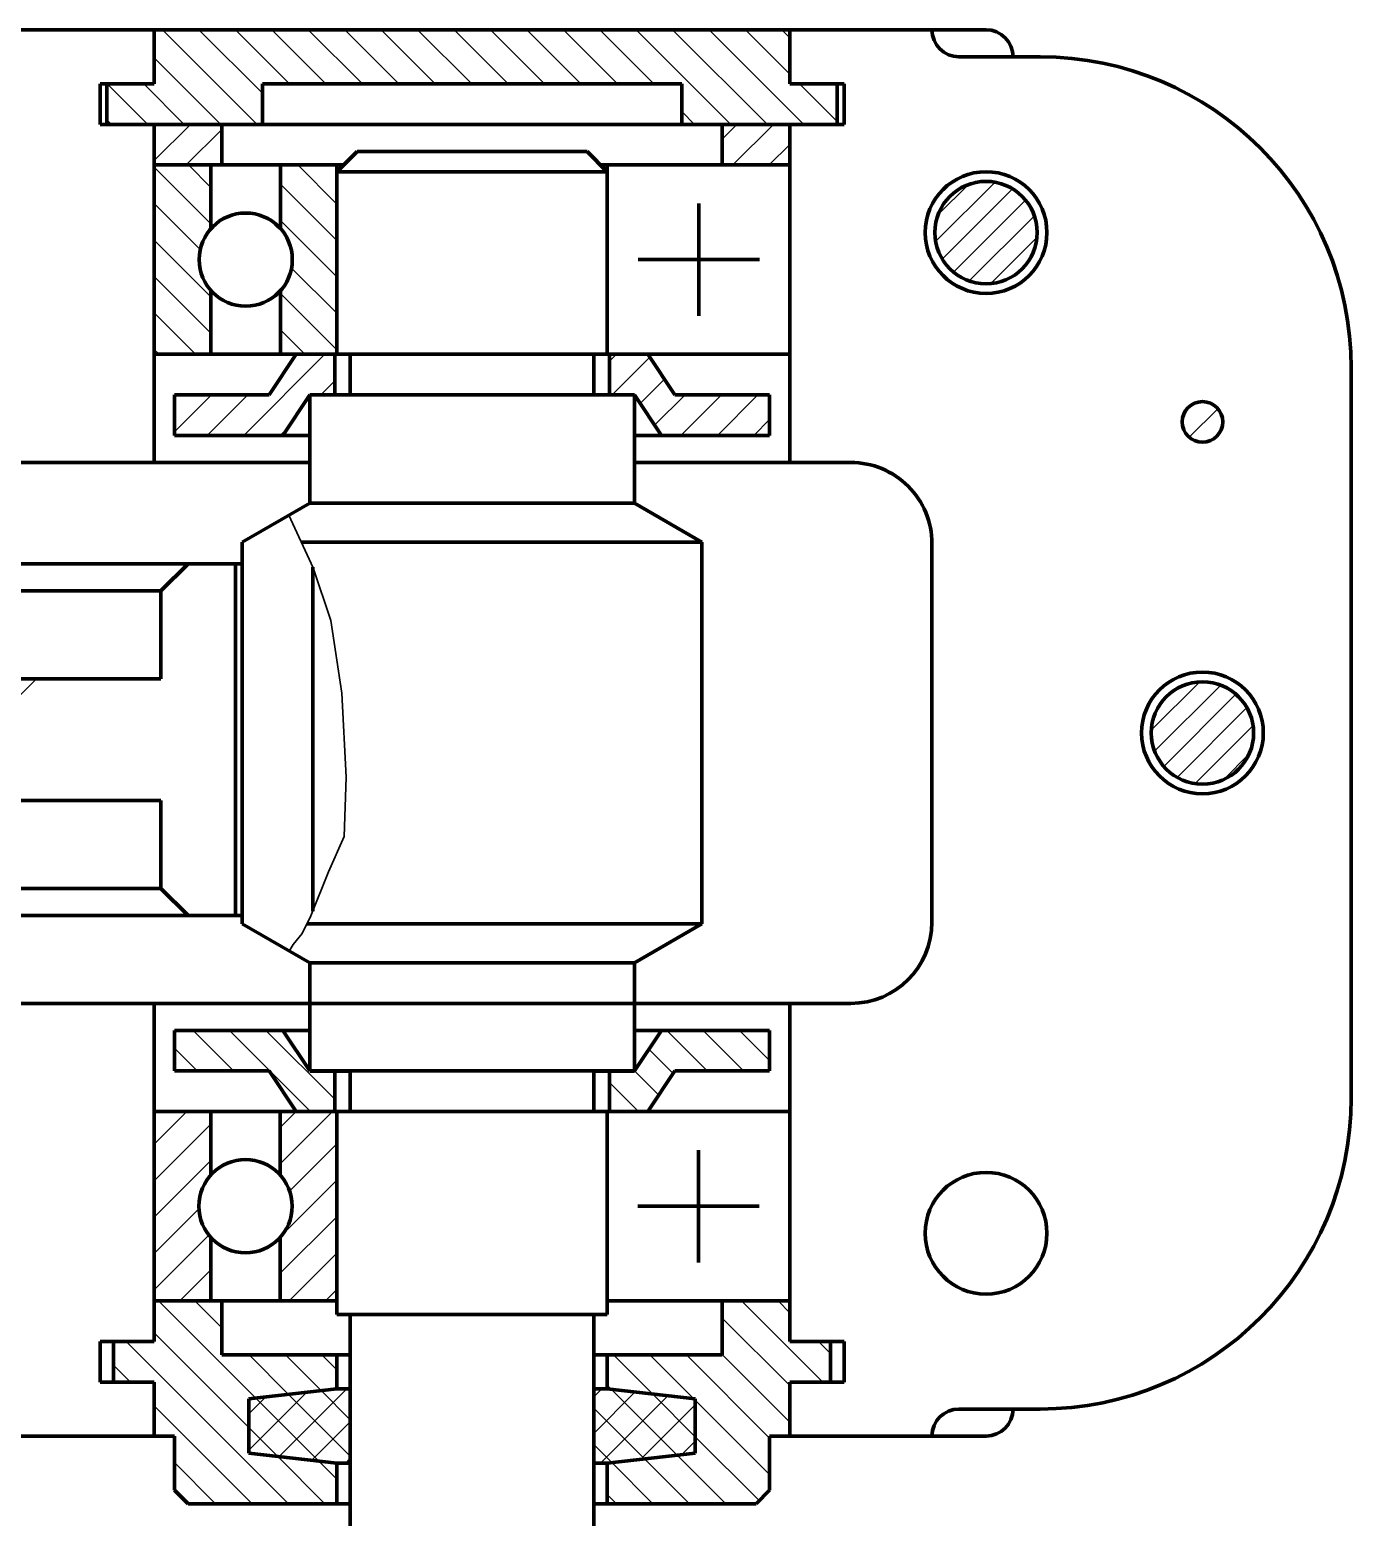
# Model space of a CAD drawing. Header units: millimetres. Extents: x 111 to 705, y -911 to -491.
# Drawn here: x 285 to 350.1, y -833.6 to -760.3 of the extents above; entities that cross this region are included whole.
import ezdxf

# ---------------------------------------------------------------- set-up
doc = ezdxf.new("R2010")
doc.units = ezdxf.units.MM
doc.header["$LTSCALE"] = 0.125
doc.linetypes.add('DASHEDX2', pattern=[38.09999942779541, 25.39999961853027, -12.69999980926514])
for name, color, linetype, lineweight in [('粗实线', 7, 'Continuous', 70), ('细实线', 4, 'Continuous', 30), ('虚线', 2, 'DASHEDX2', 30)]:
    doc.layers.add(name, color=color, linetype=linetype, lineweight=lineweight)
doc.layers.get('虚线').off()
pattern_1 = [(135, (0, 0), (-0.8980256121069153, -0.8980256121069151), [])]
pattern_2 = [(45, (0, 0), (-0.8980256121069151, 0.8980256121069153), [])]
pattern_3 = [(45, (0, 0), (-0.5986837414046101, 0.5986837414046102), [])]

# ---------------------------------------------------------------- blocks, each defined once
blk = doc.blocks.new('1')
at = {"layer": '细实线'}
h = blk.add_hatch(dxfattribs=at)
h.set_pattern_fill('ANSI31', color=256, scale=0.4, angle=90, style=0)
h.set_pattern_definition(pattern_1)
h.paths.add_polyline_path([(291.1234715103734, -762.9668720063369), (288.79013817704, -762.9668720063369), (288.79013817704, -764.9668720063369), (296.4568048437067, -764.9668720063369), (296.4568048437067, -762.9668720063369), (306.79013817704, -762.9668720063369), (306.79013817704, -760.3002053396701), (291.1234715103733, -760.3002053396701)], flags=0)
h.paths.add_polyline_path([(322.4568048437067, -760.3002053396701), (306.79013817704, -760.3002053396701), (306.79013817704, -762.9668720063369), (317.1234715103733, -762.9668720063369), (317.1234715103733, -764.9668720063369), (319.1234715103734, -764.9668720063369), (322.4568048437068, -764.9668720063369), (324.79013817704, -764.9668720063369), (324.79013817704, -762.9668720063369), (322.4568048437067, -762.9668720063369)], flags=0)
h = blk.add_hatch(dxfattribs=at)
h.set_pattern_fill('ANSI31', color=256, scale=0.4, style=0)
h.set_pattern_definition(pattern_2)
h.paths.add_polyline_path([(294.4568048437068, -764.9668720063369), (291.1234715103734, -764.9668720063369), (291.1234715103734, -766.9668720063369), (294.4568048437068, -766.9668720063369)], flags=0)
h.paths.add_polyline_path([(322.4568048437068, -764.9668720063369), (319.1234715103734, -764.9668720063369), (319.1234715103734, -766.9668720063369), (322.4568048437068, -766.9668720063369)], flags=0)
h = blk.add_hatch(dxfattribs=at)
h.set_pattern_fill('ANSI31', color=256, scale=0.4, angle=90, style=0)
h.set_pattern_definition(pattern_1)
edge = h.paths.add_edge_path(flags=0)
edge.add_line((293.9224952376483, -770.1012962710498), (293.9224952376483, -766.9668720063369))
edge.add_line((293.9224952376483, -766.9668720063369), (291.1234715103734, -766.9668720063369))
edge.add_line((291.1234715103734, -766.9668720063369), (291.1234715103734, -776.3002053396702))
edge.add_line((291.1234715103734, -776.3002053396702), (293.9224952376483, -776.3002053396702))
edge.add_line((293.9224952376483, -776.3002053396702), (293.9224952376483, -773.1657810749573))
edge.add_arc((295.6339383549694, -771.6335384530485), 2.297129729949901, 180.0000055330792, 221.8378548232318, ccw=False)
edge.add_arc((295.6339383549709, -771.6335388929591), 2.297129729951404, 138.1621451767823, 179.9999944669123, ccw=False)
edge = h.paths.add_edge_path(flags=0)
edge.add_line((300.1234715103734, -767.3002053396702), (300.1234715103734, -766.9668720063369))
edge.add_line((300.1234715103734, -766.9668720063369), (297.3453803214215, -766.9668720063369))
edge.add_line((297.3453803214215, -766.9668720063369), (297.3453803214215, -770.1012962710498))
edge.add_arc((295.6339372040997, -771.6335388929587), 2.29712972995048, -5.5330904729089525e-06, 41.83784375705221, ccw=False)
edge.add_arc((295.6339372040997, -771.6335384530481), 2.297129729950608, -41.83784375705329, 5.533085015940742e-06, ccw=False)
edge.add_line((297.3453803214215, -773.1657810749573), (297.3453803214215, -776.3002053396702))
edge.add_line((297.3453803214215, -776.3002053396702), (298.1234715103734, -776.3002053396702))
edge.add_line((298.1234715103734, -776.3002053396702), (300.1234715103734, -776.3002053396702))
edge.add_line((300.1234715103734, -776.3002053396702), (300.1234715103734, -767.3002053396702))
h = blk.add_hatch(dxfattribs=at)
h.set_pattern_fill('ANSI31', color=256, scale=0.2666666666666667, style=0)
h.set_pattern_definition(pattern_3)
edge = h.paths.add_edge_path(flags=0)
edge.add_line((334.6470642306451, -770.3002053396701), (332.1234715103734, -770.3002053396701))
edge.add_line((332.1234715103734, -770.3002053396701), (332.1234715103734, -772.8237980599419))
edge.add_arc((332.1234714953267, -770.3002053246233), 2.523592735318402, 270.0000003416219, 360.0000000000026)
edge = h.paths.add_edge_path(flags=0)
edge.add_arc((332.1234714953267, -770.3002053547169), 2.523592735318459, 0, 89.99999965837681)
edge.add_line((332.1234715103734, -767.7766126193985), (332.1234715103734, -770.3002053396701))
edge.add_line((332.1234715103734, -770.3002053396701), (334.6470642306451, -770.3002053396701))
edge = h.paths.add_edge_path(flags=0)
edge.add_line((329.5998787901018, -770.3002053396701), (332.1234715103734, -770.3002053396701))
edge.add_line((332.1234715103734, -770.3002053396701), (332.1234715103734, -767.7766126193985))
edge.add_arc((332.1234715254201, -770.3002053547168), 2.523592735318289, 90.0000003416219, 180.0000000000026)
edge = h.paths.add_edge_path(flags=0)
edge.add_line((332.1234715103734, -772.8237980599419), (332.1234715103734, -770.3002053396701))
edge.add_line((332.1234715103734, -770.3002053396701), (329.5998787901018, -770.3002053396701))
edge.add_arc((332.1234715254203, -770.3002053246233), 2.523592735318459, 180, 269.9999996583769)
h = blk.add_hatch(dxfattribs=at)
h.set_pattern_fill('ANSI31', color=256, scale=0.4, style=0)
h.set_pattern_definition(pattern_2)
h.paths.add_polyline_path([(298.7901381770401, -778.3002053396702), (300.0234715103734, -778.3002053396702), (300.0234715103734, -776.3002053396702), (298.1234715103734, -776.3002053396702), (296.7901381770401, -778.3002053396702), (292.1234715103734, -778.3002053396702), (292.1234715103734, -780.3002053396702), (297.4568048437068, -780.3002053396702)], flags=0)
h.paths.add_polyline_path([(321.4568048437068, -778.3002053396702), (316.79013817704, -778.3002053396702), (315.4568048437068, -776.3002053396702), (313.5568048437067, -776.3002053396702), (313.5568048437067, -778.3002053396702), (314.7901381770401, -778.3002053396702), (316.1234715103734, -780.3002053396702), (321.4568048437068, -780.3002053396702)], flags=0)
h = blk.add_hatch(dxfattribs=at)
h.set_pattern_fill('ANSI31', color=256, scale=5, style=0)
h.set_pattern_definition([(45, (0, 0), (-11.22532015133644, 11.22532015133644), [])])
edge = h.paths.add_edge_path(flags=0)
edge.add_arc((342.7901381710774, -779.6335386789661), 1.000000005962647, 0, 89.99999965836874)
edge.add_line((342.7901381770401, -778.6335386730035), (342.79013817704, -779.6335386730036))
edge.add_line((342.79013817704, -779.6335386730036), (343.7901381770401, -779.6335386730036))
edge = h.paths.add_edge_path(flags=0)
edge.add_line((342.7901381770401, -779.6335386730036), (342.7901381770401, -778.6335386730035))
edge.add_arc((342.7901381830027, -779.6335386789661), 1.000000005962534, 90.00000034162801, 179.9999999999935)
edge.add_line((341.7901381770401, -779.6335386730035), (342.7901381770401, -779.6335386730036))
edge = h.paths.add_edge_path(flags=0)
edge.add_arc((342.7901381830023, -779.6335386670412), 1.000000005962249, 179.9999999999935, 269.999999658385)
edge.add_line((342.7901381770401, -780.6335386730035), (342.7901381770401, -779.6335386730036))
edge.add_line((342.7901381770401, -779.6335386730036), (341.7901381770401, -779.6335386730036))
edge = h.paths.add_edge_path(flags=0)
edge.add_line((343.7901381770401, -779.6335386730035), (342.7901381770401, -779.6335386730035))
edge.add_line((342.7901381770401, -779.6335386730035), (342.7901381770401, -780.6335386730035))
edge.add_arc((342.7901381710777, -779.6335386670411), 1.00000000596242, 270.0000003416182, 360)
h = blk.add_hatch(dxfattribs=at)
h.set_pattern_fill('ANSI31', color=256, scale=6.666666666666666, style=0)
h.set_pattern_definition([(45, (0, 0), (-14.96709353511525, 14.96709353511526), [])])
h.paths.add_polyline_path([(276.1234715103735, -787.9668720063369), (274.7901381770401, -786.6335386730035), (272.1234715103735, -786.6335386730035), (270.7901381770401, -787.9668720063369), (270.7901381770401, -794.9668720063369), (295.1234715103734, -794.9668720063369), (295.1234715103735, -786.6335386730035), (292.7901381770401, -786.6335386730035), (291.4568048437068, -787.9668720063369), (291.4568048437068, -792.3002053396701), (276.1234715103735, -792.3002053396701)], flags=0)
h.paths.add_polyline_path([(276.1234715103735, -798.3002053396701), (291.4568048437068, -798.3002053396701), (291.4568048437068, -802.6335386730035), (292.7901381770401, -803.9668720063369), (295.1234715103734, -803.9668720063369), (295.1234715103734, -794.9668720063369), (270.7901381770401, -794.9668720063369), (270.7901381770401, -802.6335386730035), (272.1234715103735, -803.9668720063369), (272.4568048437068, -803.9668720063369), (274.7901381770401, -803.9668720063369), (276.1234715103735, -802.6335386730035)], flags=0)
h.paths.add_polyline_path([(249.4568048437068, -794.9668720063369), (225.1234715103735, -794.9668720063369), (225.1234715103735, -803.9668720063369), (227.4568048437067, -803.9668720063369), (228.7901381770401, -802.6335386730035), (228.7901381770401, -798.3002053396701), (244.1234715103735, -798.3002053396701), (244.1234715103735, -802.6335386730035), (245.4568048437068, -803.9668720063369), (248.1234715103735, -803.9668720063369), (249.4568048437068, -802.6335386730035)], flags=0)
h.paths.add_polyline_path([(249.4568048437068, -787.9668720063369), (248.1234715103735, -786.6335386730035), (245.4568048437068, -786.6335386730035), (244.1234715103735, -787.9668720063369), (244.1234715103735, -792.3002053396701), (228.7901381770401, -792.3002053396701), (228.7901381770401, -787.9668720063369), (227.4568048437067, -786.6335386730035), (225.1234715103735, -786.6335386730035), (225.1234715103735, -794.9668720063369), (249.4568048437068, -794.9668720063369)], flags=0)
h = blk.add_hatch(dxfattribs=at)
h.set_pattern_fill('ANSI31', color=256, scale=0.2666666666666667, style=0)
h.set_pattern_definition(pattern_3)
edge = h.paths.add_edge_path(flags=0)
edge.add_line((345.3137308973118, -794.9668720063369), (342.7901381770401, -794.9668720063369))
edge.add_line((342.7901381770401, -794.9668720063369), (342.7901381770401, -797.4904647266085))
edge.add_arc((342.7901381619934, -794.9668719912902), 2.523592735318289, 270.0000003416219, 360.0000000000026)
edge = h.paths.add_edge_path(flags=0)
edge.add_line((342.7901381770401, -792.4432792860651), (342.7901381770401, -794.9668720063369))
edge.add_line((342.7901381770401, -794.9668720063369), (345.3137308973118, -794.9668720063369))
edge.add_arc((342.7901381619933, -794.9668720213837), 2.523592735318459, 0, 89.99999965837681)
edge = h.paths.add_edge_path(flags=0)
edge.add_arc((342.7901381920869, -794.9668720213838), 2.523592735318516, 90.00000034162318, 180)
edge.add_line((340.2665454567684, -794.9668720063369), (342.7901381770401, -794.9668720063369))
edge.add_line((342.7901381770401, -794.9668720063369), (342.7901381770401, -792.4432792860651))
edge = h.paths.add_edge_path(flags=0)
edge.add_line((342.7901381770401, -794.9668720063369), (340.2665454567684, -794.9668720063369))
edge.add_arc((342.7901381920869, -794.9668719912901), 2.523592735318459, 180, 269.9999996583769)
edge.add_line((342.7901381770401, -797.4904647266085), (342.7901381770401, -794.9668720063369))
h = blk.add_hatch(dxfattribs=at)
h.set_pattern_fill('ANSI31', color=256, scale=0.4, style=0)
h.set_pattern_definition(pattern_2)
edge = h.paths.add_edge_path(flags=0)
edge.add_line((300.1234715103734, -813.6335386730035), (298.1234715103734, -813.6335386730035))
edge.add_line((298.1234715103734, -813.6335386730035), (297.33491405226, -813.6335386730035))
edge.add_line((297.33491405226, -813.6335386730035), (297.33491405226, -816.7679629377164))
edge.add_arc((295.6234709349375, -818.3002055596257), 2.297129729951259, -5.53308211692638e-06, 41.83784375704619, ccw=False)
edge.add_arc((295.6234709349383, -818.3002051197149), 2.297129729950552, -41.83784375705221, 5.53309058659579e-06, ccw=False)
edge.add_line((297.33491405226, -819.8324477416239), (297.33491405226, -822.9668720063369))
edge.add_line((297.33491405226, -822.9668720063369), (300.1234715103734, -822.9668720063369))
edge.add_line((300.1234715103734, -822.9668720063369), (300.1234715103734, -813.6335386730035))
edge = h.paths.add_edge_path(flags=0)
edge.add_arc((295.6234720858089, -818.3002051197146), 2.297129729950966, 180.0000055330877, 221.8378548232232, ccw=False)
edge.add_arc((295.6234720858091, -818.3002055596256), 2.297129729950949, 138.1621451767768, 179.9999944669123, ccw=False)
edge.add_line((293.9120289684868, -816.7679629377164), (293.9120289684868, -813.6335386730035))
edge.add_line((293.9120289684868, -813.6335386730035), (291.1234715103734, -813.6335386730035))
edge.add_line((291.1234715103734, -813.6335386730035), (291.1234715103734, -822.9668720063369))
edge.add_line((291.1234715103734, -822.9668720063369), (293.9120289684868, -822.9668720063369))
edge.add_line((293.9120289684868, -822.9668720063369), (293.9120289684868, -819.8324477416239))
h = blk.add_hatch(dxfattribs=at)
h.set_pattern_fill('ANSI31', color=256, scale=0.4, angle=90, style=0)
h.set_pattern_definition(pattern_1)
h.paths.add_polyline_path([(294.4568048437068, -825.6335386730035), (294.4568048437068, -822.9668720063369), (291.1234715103734, -822.9668720063369), (291.1234715103735, -824.9668720063369), (289.1234715103734, -824.9668720063369), (289.1234715103735, -826.9668720063369), (291.1234715103734, -826.9668720063369), (291.1234715103735, -829.6335386730035), (292.1234715103735, -829.6335386730035), (292.1234715103735, -832.3002053396701), (292.7901381770401, -832.9668720063369), (300.1234715103735, -832.9668720063369), (300.1234715103734, -830.9668720063369), (295.7901381770401, -830.4668720063369), (295.7901381770401, -827.8002053396701), (300.1234715103735, -827.3002053396701), (300.1234715103735, -825.6335386730035)], flags=0)
h.paths.add_polyline_path([(319.1234715103734, -825.6335386730035), (313.4568048437068, -825.6335386730035), (313.4568048437068, -827.3002053396701), (317.7901381770401, -827.8002053396701), (317.7901381770401, -830.4668720063369), (313.4568048437068, -830.9668720063369), (313.4568048437068, -832.9668720063369), (320.7901381770401, -832.9668720063369), (321.4568048437068, -832.3002053396701), (321.4568048437068, -829.6335386730035), (322.4568048437068, -829.6335386730035), (322.4568048437068, -826.9668720063369), (324.4568048437068, -826.9668720063369), (324.4568048437068, -824.9668720063369), (322.4568048437068, -824.9668720063369), (322.4568048437068, -822.9668720063369), (319.1234715103734, -822.9668720063369)], flags=0)
h = blk.add_hatch(dxfattribs=at)
h.set_pattern_fill('ANSI37', color=256, scale=0.4, style=0)
h.set_pattern_definition([(45, (0, 0), (-0.8980256121069151, 0.8980256121069153), []), (135, (0, 0), (-0.8980256121069153, -0.8980256121069151), [])])
h.paths.add_polyline_path([(300.7901381770401, -827.3002053396701), (300.1234715103735, -827.3002053396701), (295.7901381770401, -827.8002053396701), (295.7901381770401, -830.4668720063369), (300.1234715103734, -830.9668720063369), (300.7901381770401, -830.9668720063369)], flags=0)
h.paths.add_polyline_path([(317.7901381770401, -830.4668720063369), (317.7901381770401, -827.8002053396701), (313.4568048437067, -827.3002053396701), (312.79013817704, -827.3002053396701), (312.79013817704, -830.9668720063369), (313.4568048437068, -830.9668720063369)], flags=0)
at = {"layer": '粗实线'}
for p, q in [((280.7901381770401, -760.3002053396702), (306.79013817704, -760.3002053396702)), ((291.1234715103734, -762.9668720063369), (291.1234715103734, -760.3002053396702)), ((291.1234715103733, -760.3002053396701), (306.79013817704, -760.3002053396702)), ((291.1234715103733, -762.9668720063369), (291.1234715103733, -760.3002053396701)), ((322.4568048437068, -760.3002053396702), (306.7901381770401, -760.3002053396702)), ((322.4568048437067, -760.3002053396701), (306.79013817704, -760.3002053396702)), ((322.4568048437068, -762.9668720063369), (322.4568048437068, -760.3002053396702)), ((329.4568048437067, -760.3002053396702), (322.4568048437068, -760.3002053396702)), ((322.4568048437067, -762.9668720063369), (322.4568048437067, -760.3002053396701)), ((329.4568048437067, -760.3002053396702), (329.4568048437067, -760.3002053396702)), ((329.4568048437067, -760.3002053396702), (332.1234715103734, -760.3002053396702)), ((334.7901381770401, -761.6335386730035), (330.7901381770401, -761.6335386730035)), ((333.4568048437067, -761.6335386730035), (333.4568048437067, -761.6335386730035)), ((288.4568048437067, -762.9668720063369), (288.4568048437067, -764.9668720063369)), ((291.1234715103734, -762.9668720063369), (288.4568048437067, -762.9668720063369)), ((288.79013817704, -762.9668720063369), (291.1234715103733, -762.9668720063369)), ((288.79013817704, -764.9668720063369), (288.79013817704, -762.9668720063369)), ((306.79013817704, -762.9668720063369), (296.4568048437067, -762.9668720063369)), ((306.79013817704, -762.9668720063369), (296.4568048437067, -762.9668720063369)), ((296.4568048437067, -762.9668720063369), (296.4568048437067, -764.9668720063369)), ((306.7901381770401, -762.9668720063369), (317.1234715103733, -762.9668720063369)), ((306.79013817704, -762.9668720063369), (317.1234715103733, -762.9668720063369)), ((317.1234715103733, -762.9668720063369), (317.1234715103733, -764.9668720063369)), ((324.79013817704, -762.9668720063369), (322.4568048437067, -762.9668720063369)), ((322.4568048437068, -762.9668720063369), (325.1234715103734, -762.9668720063369)), ((324.79013817704, -764.9668720063369), (324.79013817704, -762.9668720063369)), ((325.1234715103734, -762.9668720063369), (325.1234715103734, -764.9668720063369)), ((288.4568048437067, -764.9668720063369), (306.79013817704, -764.9668720063369)), ((306.79013817704, -764.9668720063369), (288.79013817704, -764.9668720063369)), ((291.1234715103734, -781.6335386730035), (291.1234715103734, -764.9668720063369)), ((291.1234715103734, -764.9668720063369), (294.4568048437068, -764.9668720063369)), ((291.1234715103734, -764.9668720063369), (291.1234715103734, -766.9668720063369)), ((294.4568048437068, -764.9668720063369), (306.7901381770401, -764.9668720063369)), ((294.4568048437068, -764.9668720063369), (294.4568048437068, -766.9668720063369)), ((294.4568048437068, -766.9668720063369), (294.4568048437068, -764.9668720063369)), ((325.1234715103734, -764.9668720063369), (306.7901381770401, -764.9668720063369)), ((306.79013817704, -764.9668720063369), (324.79013817704, -764.9668720063369)), ((306.7901381770401, -764.9668720063369), (319.1234715103734, -764.9668720063369)), ((322.4568048437068, -764.9668720063369), (319.1234715103734, -764.9668720063369)), ((319.1234715103734, -764.9668720063369), (319.1234715103734, -766.9668720063369)), ((322.4568048437068, -781.6335386730035), (322.4568048437068, -764.9668720063369)), ((322.4568048437068, -764.9668720063369), (322.4568048437068, -766.9668720063369)), ((301.1234715103734, -766.3002053396702), (300.1234715103734, -767.3002053396702)), ((306.79013817704, -766.3002053396702), (301.1234715103734, -766.3002053396702)), ((306.79013817704, -766.3002053396702), (312.4568048437067, -766.3002053396702)), ((312.4568048437067, -766.3002053396702), (313.4568048437067, -767.3002053396702)), ((291.1234715103734, -766.9668720063369), (294.4568048437068, -766.9668720063369)), ((293.9224952376483, -770.1012962710498), (293.9224952376482, -766.9668720063369)), ((294.4568048437068, -766.9668720063369), (300.4568048437068, -766.9668720063369)), ((297.3453803214215, -770.1012962710498), (297.3453803214215, -766.9668720063369)), ((300.1234715103734, -767.3002053396702), (300.1234715103734, -766.9668720063369)), ((319.1234715103734, -766.9668720063369), (313.1234715103733, -766.9668720063369)), ((313.4568048437067, -767.3002053396702), (313.4568048437067, -766.9668720063369)), ((322.4568048437068, -766.9668720063369), (319.1234715103734, -766.9668720063369)), ((300.1234715103734, -767.3002053396702), (300.1234715103734, -776.3002053396702)), ((313.4568048437067, -767.3002053396702), (300.1234715103734, -767.3002053396702)), ((313.4568048437067, -767.3002053396702), (313.4568048437067, -776.3002053396702)), ((317.9672711128682, -768.8623414082522), (317.9672711128682, -771.6335386730036)), ((314.9793091192573, -771.6335386730036), (317.9672711128682, -771.6335386730036)), ((320.955233106479, -771.6335386730036), (317.9672711128682, -771.6335386730036)), ((317.9672711128682, -774.404735937755), (317.9672711128682, -771.6335386730036)), ((293.9224952376482, -776.3002053396702), (293.9224952376483, -773.1657810749573)), ((297.3453803214215, -776.3002053396702), (297.3453803214215, -773.1657810749573)), ((298.1234715103734, -776.3002053396702), (291.1234715103734, -776.3002053396702)), ((296.7901381770401, -778.3002053396702), (298.1234715103734, -776.3002053396702)), ((306.7901381770401, -776.3002053396702), (298.1234715103734, -776.3002053396702)), ((300.0234715103734, -776.3002053396702), (300.0234715103734, -778.3002053396702)), ((300.1234715103734, -776.3002053396702), (300.79013817704, -776.3002053396702)), ((300.79013817704, -776.3002053396702), (306.79013817704, -776.3002053396702)), ((300.79013817704, -776.3002053396702), (300.79013817704, -778.3002053396702)), ((312.79013817704, -776.3002053396702), (306.79013817704, -776.3002053396702)), ((306.7901381770401, -776.3002053396702), (315.4568048437068, -776.3002053396702)), ((312.79013817704, -776.3002053396702), (312.79013817704, -778.3002053396702)), ((313.4568048437067, -776.3002053396702), (312.79013817704, -776.3002053396702)), ((313.5568048437067, -776.3002053396702), (313.5568048437067, -778.3002053396702)), ((316.7901381770401, -778.3002053396702), (315.4568048437068, -776.3002053396702)), ((315.4568048437068, -776.3002053396702), (322.4568048437068, -776.3002053396702)), ((350.1234715103735, -776.9668720063369), (350.1234715103735, -812.9668720063369)), ((292.1234715103734, -778.3002053396702), (296.7901381770401, -778.3002053396702)), ((292.1234715103734, -780.3002053396702), (292.1234715103734, -778.3002053396702)), ((297.4568048437068, -780.3002053396702), (298.7901381770401, -778.3002053396702)), ((300.79013817704, -778.3002053396702), (298.79013817704, -778.3002053396702)), ((298.79013817704, -778.3002053396702), (298.79013817704, -783.6335386730036)), ((306.7901381770401, -778.3002053396702), (298.7901381770401, -778.3002053396702)), ((300.79013817704, -778.3002053396702), (306.79013817704, -778.3002053396702)), ((312.79013817704, -778.3002053396702), (306.79013817704, -778.3002053396702)), ((306.7901381770401, -778.3002053396702), (314.7901381770401, -778.3002053396702)), ((312.79013817704, -778.3002053396702), (314.79013817704, -778.3002053396702)), ((314.79013817704, -778.3002053396702), (314.79013817704, -783.6335386730036)), ((316.1234715103734, -780.3002053396702), (314.7901381770401, -778.3002053396702)), ((321.4568048437068, -778.3002053396702), (316.7901381770401, -778.3002053396702)), ((321.4568048437068, -780.3002053396702), (321.4568048437068, -778.3002053396702)), ((298.79013817704, -780.3002053396702), (292.1234715103734, -780.3002053396702)), ((314.79013817704, -780.3002053396702), (321.4568048437068, -780.3002053396702)), ((272.1234715103734, -781.6335386730035), (298.7901381770401, -781.6335386730035)), ((314.79013817704, -781.6335386730035), (325.4568048437068, -781.6335386730035)), ((298.79013817704, -783.6335386730036), (295.4568048437067, -785.5580395703023)), ((298.79013817704, -783.6335386730036), (306.79013817704, -783.6335386730036)), ((314.79013817704, -783.6335386730036), (306.79013817704, -783.6335386730036)), ((314.79013817704, -783.6335386730036), (318.1234715103734, -785.5580395703023)), ((295.4568048437067, -785.5580395703023), (295.4568048437067, -804.3757044423714)), ((306.7901381770401, -785.5580395703023), (298.3732128618778, -785.5580395703023)), ((306.79013817704, -785.5580395703023), (318.1234715103734, -785.5580395703023)), ((318.1234715103734, -785.5580395703023), (318.1234715103734, -804.3757044423714)), ((329.4568048437067, -785.6335386730035), (329.4568048437067, -804.3002053396701)), ((260.1234715103734, -786.6335386730035), (295.4568048437068, -786.6335386730034)), ((292.7901381770401, -786.6335386730035), (291.4568048437068, -787.9668720063369)), ((295.1234715103734, -803.9668720063369), (295.1234715103734, -786.6335386730035)), ((298.9425208719767, -786.7901440811664), (298.9425208719767, -803.7488403748596)), ((276.1234715103734, -787.9668720063369), (291.4568048437068, -787.9668720063369)), ((291.4568048437068, -792.3002053396702), (291.4568048437068, -787.9668720063369)), ((276.1234715103734, -792.3002053396702), (291.4568048437068, -792.3002053396702)), ((276.1234715103734, -798.3002053396702), (291.4568048437068, -798.3002053396702)), ((291.4568048437068, -798.3002053396702), (291.4568048437068, -802.6335386730035)), ((276.1234715103734, -802.6335386730035), (291.4568048437068, -802.6335386730035)), ((292.7901381770401, -803.9668720063369), (291.4568048437068, -802.6335386730035)), ((295.4568048437068, -803.9668720063369), (270.1234715103734, -803.9668720063369)), ((298.79013817704, -806.3002053396702), (295.4568048437067, -804.3757044423714)), ((306.79013817704, -804.3757044423714), (298.6518633894322, -804.3757044423714)), ((318.1234715103734, -804.3757044423714), (306.79013817704, -804.3757044423714)), ((314.79013817704, -806.3002053396702), (318.1234715103734, -804.3757044423714)), ((298.79013817704, -806.3002053396702), (298.79013817704, -811.6335386730036)), ((298.79013817704, -806.3002053396702), (306.79013817704, -806.3002053396702)), ((314.79013817704, -806.3002053396702), (306.79013817704, -806.3002053396702)), ((314.79013817704, -806.3002053396702), (314.79013817704, -811.6335386730036)), ((280.7901381770401, -808.3002053396701), (325.4568048437067, -808.3002053396701)), ((291.1234715103734, -808.3002053396701), (291.1234715103734, -824.9668720063369)), ((322.4568048437068, -808.3002053396701), (322.4568048437068, -824.9668720063369)), ((297.4568048437068, -809.6335386730036), (292.1234715103734, -809.6335386730035)), ((292.1234715103734, -809.6335386730035), (292.1234715103734, -811.6335386730035)), ((297.4568048437067, -809.6335386730035), (298.79013817704, -811.6335386730035)), ((297.4568048437068, -809.6335386730036), (298.79013817704, -809.6335386730036)), ((316.1234715103734, -809.6335386730035), (314.79013817704, -811.6335386730035)), ((316.1234715103734, -809.6335386730036), (314.79013817704, -809.6335386730036)), ((316.1234715103734, -809.6335386730036), (321.4568048437067, -809.6335386730035)), ((321.4568048437067, -809.6335386730035), (321.4568048437067, -811.6335386730035)), ((292.1234715103734, -811.6335386730035), (296.79013817704, -811.6335386730035)), ((296.79013817704, -811.6335386730035), (298.1234715103734, -813.6335386730035)), ((306.79013817704, -811.6335386730035), (298.79013817704, -811.6335386730035)), ((298.79013817704, -811.6335386730036), (300.7901381770401, -811.6335386730036)), ((300.0234715103734, -813.6335386730035), (300.0234715103734, -811.6335386730035)), ((300.7901381770401, -811.6335386730036), (306.79013817704, -811.6335386730035)), ((300.7901381770401, -811.6335386730036), (300.7901381770401, -813.6335386730036)), ((306.79013817704, -811.6335386730035), (314.79013817704, -811.6335386730035)), ((312.79013817704, -811.6335386730036), (306.79013817704, -811.6335386730035)), ((312.79013817704, -811.6335386730036), (312.79013817704, -813.6335386730036)), ((314.79013817704, -811.6335386730036), (312.79013817704, -811.6335386730036)), ((313.5568048437067, -813.6335386730035), (313.5568048437067, -811.6335386730035)), ((316.79013817704, -811.6335386730035), (315.4568048437067, -813.6335386730035)), ((321.4568048437067, -811.6335386730035), (316.79013817704, -811.6335386730035)), ((291.1234715103736, -813.6335386730035), (301.3001223461985, -813.6335386730035)), ((293.9120289684868, -816.7679629377164), (293.9120289684868, -813.6335386730035)), ((297.33491405226, -816.7679629377164), (297.33491405226, -813.6335386730035)), ((306.79013817704, -813.6335386730035), (298.1234715103734, -813.6335386730035)), ((300.1234715103734, -813.6335386730036), (300.1234715103734, -823.6335386730036)), ((300.7901381770401, -813.6335386730036), (300.1234715103734, -813.6335386730036)), ((300.7901381770401, -813.6335386730036), (306.79013817704, -813.6335386730036)), ((306.79013817704, -813.6335386730035), (315.4568048437067, -813.6335386730035)), ((312.79013817704, -813.6335386730036), (306.79013817704, -813.6335386730036)), ((312.79013817704, -813.6335386730036), (313.4568048437067, -813.6335386730036)), ((313.4568048437067, -813.6335386730036), (313.4568048437067, -823.6335386730036)), ((315.4568048437067, -813.6335386730035), (322.4568048437068, -813.6335386730035)), ((317.9568048437067, -815.5290080749187), (317.9568048437067, -818.3002053396702)), ((314.9688428500958, -818.3002053396702), (317.9568048437067, -818.3002053396702)), ((320.9447668373176, -818.3002053396702), (317.9568048437067, -818.3002053396702)), ((317.9568048437067, -821.0714026044217), (317.9568048437067, -818.3002053396702)), ((293.9120289684868, -822.9668720063369), (293.9120289684868, -819.832447741624)), ((297.33491405226, -822.9668720063369), (297.33491405226, -819.8324477416239)), ((291.1234715103734, -822.9668720063369), (300.1234715103734, -822.9668720063369)), ((291.1234715103734, -824.9668720063369), (291.1234715103734, -822.9668720063369)), ((294.4568048437068, -822.9668720063369), (294.4568048437068, -825.6335386730035)), ((322.4568048437068, -822.9668720063369), (313.4568048437067, -822.9668720063369)), ((319.1234715103734, -822.9668720063369), (319.1234715103734, -825.6335386730035)), ((322.4568048437068, -824.9668720063369), (322.4568048437068, -822.9668720063369)), ((300.1234715103734, -823.6335386730036), (300.7901381770401, -823.6335386730036)), ((300.7901381770401, -823.6335386730036), (300.7901381770401, -834.3002053396702)), ((300.7901381770401, -823.6335386730036), (306.79013817704, -823.6335386730036)), ((312.79013817704, -823.6335386730036), (306.79013817704, -823.6335386730036)), ((312.79013817704, -823.6335386730036), (312.79013817704, -834.3002053396702)), ((313.4568048437067, -823.6335386730036), (312.79013817704, -823.6335386730036)), ((288.4568048437067, -824.9668720063369), (291.1234715103734, -824.9668720063369)), ((288.4568048437067, -826.9668720063369), (288.4568048437067, -824.9668720063369)), ((289.1234715103734, -824.9668720063369), (291.1234715103734, -824.9668720063369)), ((289.1234715103734, -826.9668720063369), (289.1234715103734, -824.9668720063369)), ((325.1234715103734, -824.9668720063369), (322.4568048437067, -824.9668720063369)), ((324.4568048437068, -824.9668720063369), (322.4568048437068, -824.9668720063369)), ((324.4568048437068, -826.9668720063369), (324.4568048437068, -824.9668720063369)), ((325.1234715103734, -826.9668720063369), (325.1234715103734, -824.9668720063369)), ((294.4568048437068, -825.6335386730035), (300.1234715103734, -825.6335386730035)), ((300.1234715103734, -825.6335386730035), (300.7901381770401, -825.6335386730035)), ((300.1234715103734, -825.6335386730035), (300.1234715103734, -827.3002053396701)), ((312.79013817704, -825.6335386730035), (313.4568048437068, -825.6335386730035)), ((319.1234715103734, -825.6335386730035), (313.4568048437068, -825.6335386730035)), ((313.4568048437068, -825.6335386730035), (313.4568048437068, -827.3002053396701)), ((291.1234715103733, -826.9668720063369), (288.4568048437067, -826.9668720063369)), ((291.1234715103734, -826.9668720063369), (289.1234715103734, -826.9668720063369)), ((291.1234715103734, -826.9668720063369), (291.1234715103734, -829.6335386730035)), ((291.1234715103734, -829.6335386730035), (291.1234715103734, -826.9668720063369)), ((322.4568048437068, -826.9668720063369), (322.4568048437068, -829.6335386730035)), ((322.4568048437068, -826.9668720063369), (324.4568048437068, -826.9668720063369)), ((322.4568048437068, -829.6335386730035), (322.4568048437068, -826.9668720063369)), ((322.4568048437068, -826.9668720063369), (325.1234715103734, -826.9668720063369)), ((295.7901381770401, -827.8002053396701), (300.1234715103734, -827.3002053396701)), ((295.7901381770401, -830.4668720063369), (295.7901381770401, -827.8002053396701)), ((300.1234715103734, -827.3002053396701), (300.7901381770401, -827.3002053396701)), ((313.4568048437068, -827.3002053396701), (312.79013817704, -827.3002053396701)), ((317.7901381770401, -827.8002053396701), (313.4568048437068, -827.3002053396701)), ((317.7901381770401, -830.4668720063369), (317.7901381770401, -827.8002053396701)), ((334.7901381770401, -828.3002053396701), (330.7901381770401, -828.3002053396701)), ((333.4568048437067, -828.3002053396701), (333.4568048437067, -828.3002053396702)), ((280.7901381770401, -829.6335386730035), (292.1234715103734, -829.6335386730035)), ((292.1234715103734, -829.6335386730035), (291.1234715103734, -829.6335386730035)), ((292.1234715103735, -832.3002053396701), (292.1234715103734, -829.6335386730035)), ((322.4568048437068, -829.6335386730035), (321.4568048437068, -829.6335386730036)), ((321.4568048437068, -832.3002053396701), (321.4568048437068, -829.6335386730035)), ((321.4568048437068, -829.6335386730035), (322.4568048437068, -829.6335386730035)), ((329.4568048437067, -829.6335386730035), (322.4568048437068, -829.6335386730035)), ((329.4568048437067, -829.6335386730035), (329.4568048437067, -829.6335386730035)), ((329.4568048437067, -829.6335386730035), (332.1234715103734, -829.6335386730035)), ((295.7901381770401, -830.4668720063369), (300.1234715103734, -830.9668720063369)), ((317.7901381770401, -830.4668720063369), (313.4568048437068, -830.9668720063369)), ((300.1234715103734, -830.9668720063369), (300.7901381770401, -830.9668720063369)), ((300.1234715103734, -832.9668720063369), (300.1234715103734, -830.9668720063369)), ((313.4568048437068, -830.9668720063369), (312.79013817704, -830.9668720063369)), ((313.4568048437068, -832.9668720063369), (313.4568048437068, -830.9668720063369)), ((292.7901381770401, -832.9668720063369), (292.1234715103735, -832.3002053396701)), ((320.7901381770401, -832.9668720063369), (321.4568048437068, -832.3002053396701)), ((300.79013817704, -832.9668720063369), (292.7901381770401, -832.9668720063369)), ((312.79013817704, -832.9668720063369), (320.7901381770401, -832.9668720063369))]:
    blk.add_line(p, q, dxfattribs=at)
for centre, radius in [((332.1234715103734, -770.3002053396702), 3), ((332.1234715103734, -770.3002053396702), 2.523592720271665), ((295.6339377795348, -771.6335386730036), 2.297129154515346), ((342.7901381770401, -779.6335386730035), 1), ((342.7901381770401, -794.9668720063369), 3), ((342.7901381770401, -794.9668720063369), 2.523592720271665), ((295.6234715103734, -818.3002053396701), 2.297129154515346), ((332.1234715103734, -819.6335386730035), 3)]:
    blk.add_circle(centre, radius, dxfattribs=at)
for centre, radius, start, end in [((330.7901381770401, -760.3002053396702), 1.333333333333314, 180.0000000000049, 270), ((332.1234715103734, -761.6335386730035), 1.333333333333314, 0, 90), ((334.7901381770401, -776.9668720063369), 15.33333333333331, 0, 90), ((325.4568048437068, -785.6335386730035), 4, 359.9999999999984, 90), ((325.4568048437067, -804.3002053396701), 4, 270, 0), ((334.7901381770401, -812.9668720063369), 15.33333333333337, 270, 0), ((330.7901381770401, -829.6335386730035), 1.333333333333371, 90, 180), ((332.1234715103734, -828.3002053396701), 1.333333333333371, 270, 0)]:
    blk.add_arc(centre, radius, start, end, dxfattribs=at)
at = {"layer": '细实线'}
for p, q in [((295.0370546970277, -811.6335386730035), (293.0370546970277, -809.6335386730036)), ((298.8331059212416, -813.6335386730036), (294.8331059212416, -809.6335386730035)), ((300.0234715103734, -813.0278530379215), (296.6291571454553, -809.6335386730035)), ((318.3857206118075, -811.6335386730035), (316.3857206118075, -809.6335386730035)), ((320.1817718360213, -811.6335386730036), (318.1817718360213, -809.6335386730035)), ((321.4568048437067, -811.1125204564751), (319.9778230602352, -809.6335386730035)), ((293.2410034728139, -811.6335386730035), (292.1234715103734, -810.516006710563)), ((316.7099506612615, -811.7538199466715), (315.5099506612615, -810.5538199466714)), ((315.991530171576, -812.8314506811996), (314.7918781702099, -811.6317986798337)), ((314.997566939166, -813.6335386730035), (313.5568048437067, -812.1927765775442))]:
    blk.add_line(p, q, dxfattribs=at)
blk.add_lwpolyline([(297.7590420336574, -784.2288423089459), (298.9586999659532, -786.8251591069811), (299.8282748905585, -789.4309383697355), (300.3717571243405, -793.0138860264306), (300.5891522515558, -797.1397060534546), (300.4804546879477, -800.0712081141892), (299.7195773269505, -801.8083922086348), (298.850002402346, -803.9798754477783), (298.4152121479146, -804.8484706160871), (297.9804218934842, -805.3913398653299), (297.7835688887914, -805.7190622901418)], dxfattribs=at)

msp = doc.modelspace()

# ---------------------------------------------------------------- hatches: boundary and pattern name
at = {"layer": '细实线'}
h = msp.add_hatch(dxfattribs=at)
h.set_pattern_fill('ANSI31', color=256, scale=10, style=0)
h.set_pattern_definition([(45, (0, 0), (-22.45064030267288, 22.45064030267288), [])])
h.paths.add_polyline_path([(298.9425208719767, -803.7488403748596), (299.7195773269498, -801.8083922086334), (300.4804546879477, -800.071208114189), (300.5891522515557, -797.1397060534548), (300.3717571243405, -793.0138860264301), (299.8282748905585, -789.4309383697354), (298.9586999659532, -786.8251591069811), (298.9425208719767, -786.7901440811664)], flags=0)

# ---------------------------------------------------------------- block references
at = {"layer": '虚线'}
msp.add_blockref('1', (0, 0), dxfattribs=at)

doc.saveas('drawing.dxf')
